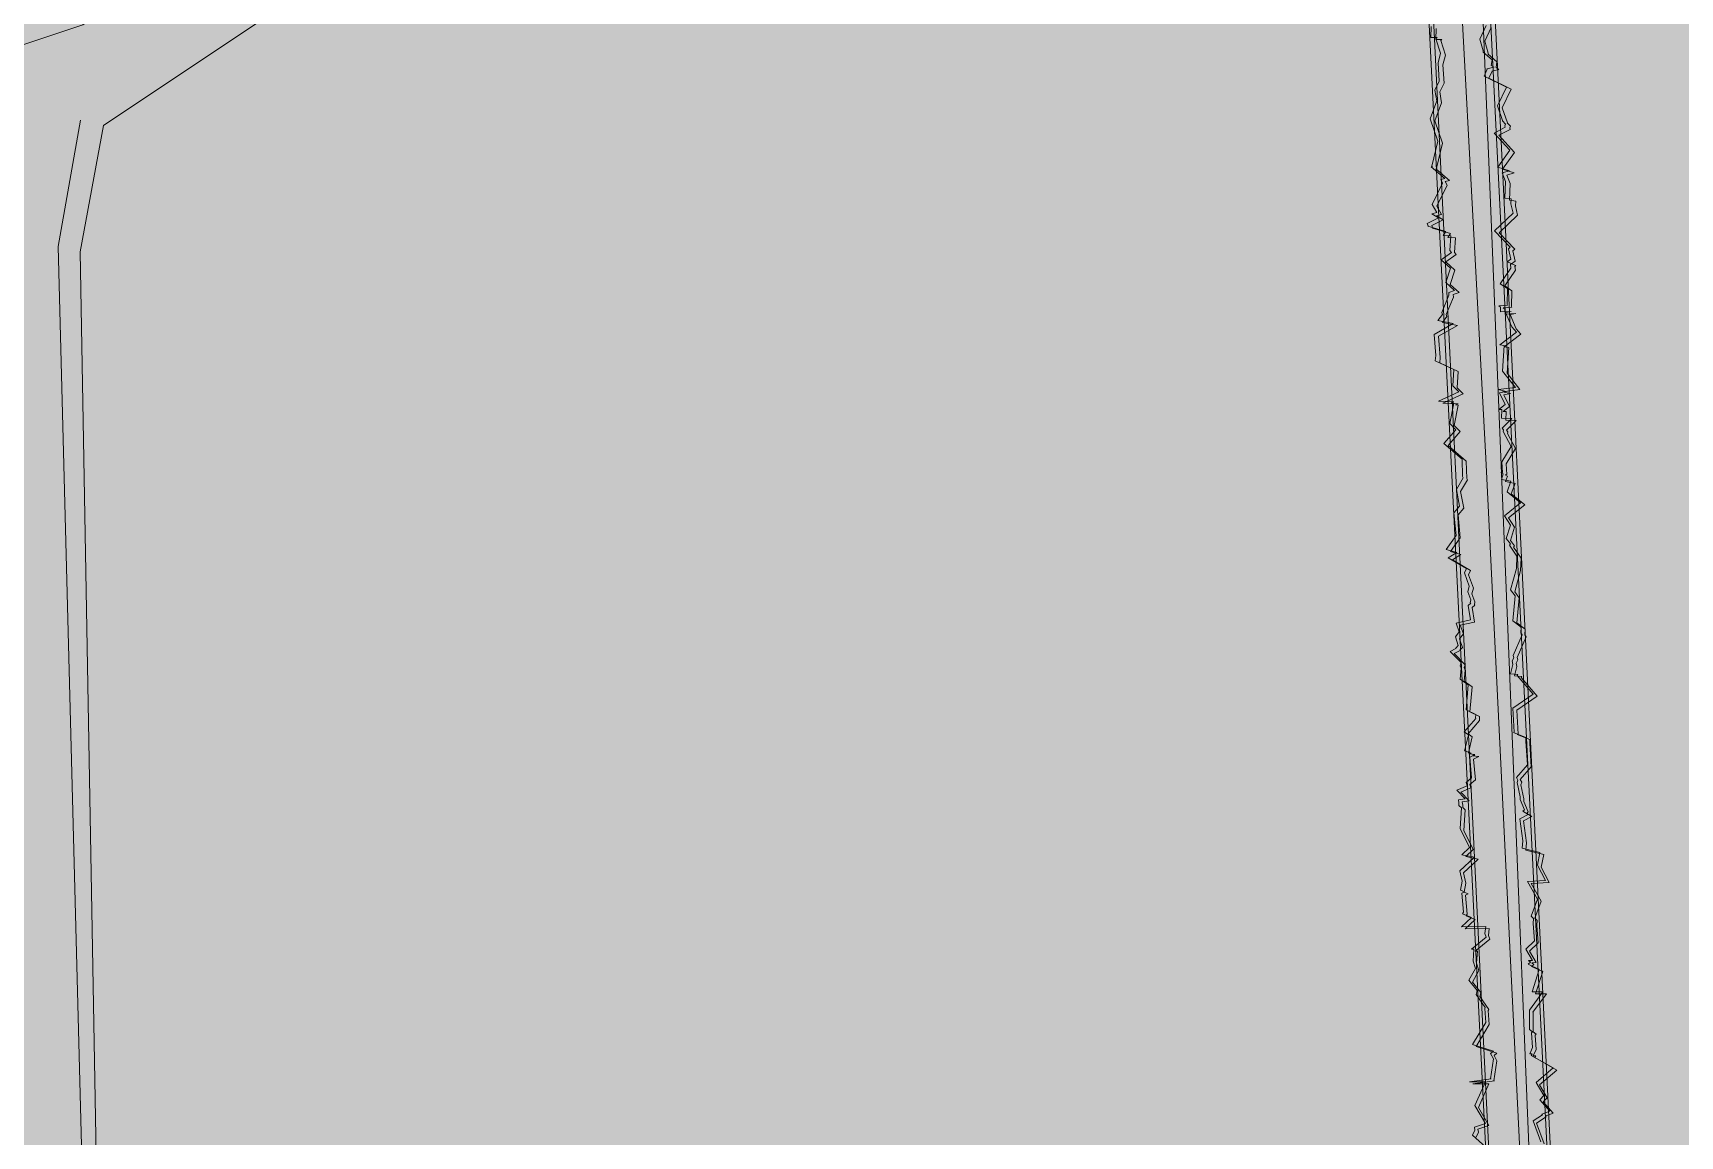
# Model space of a CAD drawing. Header units: metres. Extents: x 68582 to 69192, y 19191 to 19633.
# Drawn here: x 68935.09 to 68961.89, y 19477.36 to 19495.31 of the extents above; entities that cross this region are included whole.
import ezdxf

# ---------------------------------------------------------------- set-up
doc = ezdxf.new("R2010")
doc.units = ezdxf.units.M
doc.layers.get('0').update_dxf_attribs({"lineweight": 15})
doc.layers.add('None', color=7, linetype='Continuous', lineweight=5)

msp = doc.modelspace()

# ---------------------------------------------------------------- hatches: boundary and pattern name
at = {"true_color": 0xd1f0d1, "transparency": 33554687}
msp.add_hatch(color=254, dxfattribs=at).paths.add_polyline_path([(68588.122, 19191.443), (69192.296, 19191.443), (69192.296, 19628.232), (68588.122, 19628.232)], flags=0)
at = {"layer": 'None', "linetype": 'Continuous', "lineweight": 0, "true_color": 0xffffff, "transparency": 33554687}
h = msp.add_hatch(color=7, dxfattribs=at)
h.paths.add_polyline_path([(68936.24, 19493.8), (68935.86, 19491.75), (68937.05, 19424.38), (68935.23, 19425.8), (68934.93, 19447.22), (68908.03, 19447.26), (68907.88, 19447.03), (68905.91, 19448.48), (68906.17, 19448.83), (68907.89, 19492.51), (68907.35, 19493.35), (68900.39, 19496.7), (68901.02, 19498.44), (68908.99, 19494.13), (68934.91, 19495.11), (68935.9, 19495.44), (68948.22, 19503.68), (68949.27, 19505.16), (68952.18, 19504.44)], flags=0)
h.paths.add_polyline_path([(68908.11, 19448.98), (68934.9, 19449.22), (68934.26, 19493.44), (68909.27, 19492.41)], flags=0)

# ---------------------------------------------------------------- linework, layer by layer
at = {"layer": 'None', "color": 7, "linetype": 'Continuous', "lineweight": 15, "transparency": 33554687}
for p, q in [((68958.517, 19501.178), (68961.403, 19443.697)), ((68958.604, 19501.145), (68961.413, 19443.661)), ((68960.352, 19444.704), (68957.56, 19500.298)), ((68960.362, 19444.669), (68957.646, 19500.267)), ((68957.833, 19495.236), (68957.837, 19495.413)), ((68957.912, 19495.204), (68957.916, 19495.381)), ((68958.732, 19495.43), (68958.63, 19495.206)), ((68958.811, 19495.397), (68958.708, 19495.173)), ((68957.932, 19495.235), (68957.833, 19495.236)), ((68957.912, 19495.215), (68957.932, 19495.235)), ((68957.99, 19494.981), (68957.912, 19495.215)), ((68958.011, 19495.203), (68957.912, 19495.204)), ((68957.991, 19495.183), (68958.011, 19495.203)), ((68958.068, 19494.949), (68957.991, 19495.183)), ((68958.63, 19495.206), (68958.683, 19495.015)), ((68958.708, 19495.173), (68958.761, 19494.982)), ((68957.949, 19494.824), (68957.99, 19494.981)), ((68958.027, 19494.792), (68958.068, 19494.949)), ((68958.683, 19495.015), (68958.683, 19494.998)), ((68958.683, 19494.998), (68958.828, 19494.869)), ((68958.761, 19494.982), (68958.761, 19494.965)), ((68958.761, 19494.965), (68958.907, 19494.836)), ((68958.828, 19494.869), (68958.815, 19494.777)), ((68957.968, 19494.523), (68957.949, 19494.824)), ((68958.046, 19494.491), (68958.027, 19494.792)), ((68958.747, 19494.72), (68958.698, 19494.604)), ((68958.698, 19494.604), (68959.061, 19494.428)), ((68958.86, 19494.749), (68958.743, 19494.722)), ((68958.743, 19494.722), (68958.747, 19494.72)), ((68958.826, 19494.687), (68958.776, 19494.571)), ((68958.815, 19494.777), (68958.86, 19494.749)), ((68958.938, 19494.716), (68958.821, 19494.689)), ((68958.821, 19494.689), (68958.826, 19494.687)), ((68958.907, 19494.836), (68958.893, 19494.744)), ((68958.893, 19494.744), (68958.938, 19494.716)), ((68957.897, 19494.38), (68957.968, 19494.523)), ((68957.929, 19494.206), (68957.897, 19494.38)), ((68957.975, 19494.348), (68958.046, 19494.491)), ((68958.006, 19494.174), (68957.975, 19494.348)), ((68958.776, 19494.571), (68959.139, 19494.394)), ((68959.061, 19494.428), (68958.915, 19494.124)), ((68959.139, 19494.394), (68958.992, 19494.091)), ((68957.819, 19493.912), (68957.929, 19494.206)), ((68957.896, 19493.881), (68958.006, 19494.174)), ((68958.915, 19494.124), (68958.999, 19493.882)), ((68958.992, 19494.091), (68959.076, 19493.848)), ((68957.947, 19493.545), (68957.819, 19493.912)), ((68958.023, 19493.513), (68957.896, 19493.881)), ((68959.042, 19493.773), (68958.86, 19493.68)), ((68958.999, 19493.882), (68958.997, 19493.877)), ((68958.997, 19493.877), (68959.048, 19493.824)), ((68959.048, 19493.824), (68959.037, 19493.799)), ((68959.037, 19493.799), (68959.042, 19493.773)), ((68959.076, 19493.848), (68959.074, 19493.844)), ((68959.074, 19493.844), (68959.125, 19493.791)), ((68959.125, 19493.791), (68959.114, 19493.766)), ((68957.845, 19493.14), (68957.947, 19493.545)), ((68957.921, 19493.108), (68958.023, 19493.513)), ((68958.86, 19493.68), (68959.117, 19493.399)), ((68959.119, 19493.74), (68958.936, 19493.647)), ((68958.936, 19493.647), (68959.193, 19493.365)), ((68959.114, 19493.766), (68959.119, 19493.74)), ((68959.117, 19493.399), (68958.919, 19493.127)), ((68959.193, 19493.365), (68958.995, 19493.094)), ((68957.836, 19493.131), (68957.857, 19493.138)), ((68958.057, 19492.941), (68957.836, 19493.131)), ((68957.857, 19493.138), (68957.845, 19493.14)), ((68957.912, 19493.099), (68957.933, 19493.106)), ((68958.133, 19492.909), (68957.912, 19493.099)), ((68957.933, 19493.106), (68957.921, 19493.108)), ((68958.919, 19493.127), (68959.11, 19493.066)), ((68959.11, 19493.066), (68958.99, 19493.031)), ((68958.99, 19493.031), (68959.044, 19492.892)), ((68958.995, 19493.094), (68959.186, 19493.032)), ((68959.186, 19493.032), (68959.065, 19492.997)), ((68959.065, 19492.997), (68959.12, 19492.859)), ((68957.852, 19492.52), (68958.019, 19492.863)), ((68957.927, 19492.488), (68958.095, 19492.831)), ((68957.991, 19492.924), (68958.057, 19492.941)), ((68958.019, 19492.863), (68957.991, 19492.924)), ((68958.066, 19492.892), (68958.133, 19492.909)), ((68958.095, 19492.831), (68958.066, 19492.892)), ((68959.044, 19492.892), (68959.034, 19492.62)), ((68959.12, 19492.859), (68959.109, 19492.586)), ((68957.931, 19492.385), (68957.852, 19492.52)), ((68958.006, 19492.353), (68957.927, 19492.488)), ((68959.034, 19492.62), (68959.138, 19492.607)), ((68959.109, 19492.586), (68959.214, 19492.574)), ((68959.138, 19492.607), (68959.132, 19492.53)), ((68959.132, 19492.53), (68959.168, 19492.378)), ((68959.214, 19492.574), (68959.207, 19492.496)), ((68959.207, 19492.496), (68959.243, 19492.344)), ((68957.773, 19492.206), (68957.954, 19492.299)), ((68957.786, 19492.169), (68957.773, 19492.206)), ((68957.784, 19492.163), (68957.786, 19492.169)), ((68957.847, 19492.175), (68958.029, 19492.267)), ((68957.86, 19492.137), (68957.847, 19492.175)), ((68957.848, 19492.363), (68957.931, 19492.385)), ((68957.954, 19492.299), (68957.848, 19492.363)), ((68957.923, 19492.331), (68958.006, 19492.353)), ((68958.029, 19492.267), (68957.923, 19492.331)), ((68959.168, 19492.378), (68958.866, 19492.087)), ((68959.243, 19492.344), (68958.94, 19492.054)), ((68958.077, 19492.078), (68957.784, 19492.163)), ((68957.859, 19492.131), (68957.86, 19492.137)), ((68958.152, 19492.046), (68957.859, 19492.131)), ((68958.034, 19492.011), (68958.077, 19492.078)), ((68958.156, 19492.008), (68958.034, 19492.011)), ((68958.108, 19491.979), (68958.152, 19492.046)), ((68958.23, 19491.976), (68958.108, 19491.979)), ((68958.141, 19491.769), (68958.156, 19492.008)), ((68958.215, 19491.737), (68958.23, 19491.976)), ((68958.866, 19492.087), (68959.124, 19491.825)), ((68958.94, 19492.054), (68959.198, 19491.791)), ((68957.999, 19491.616), (68958.168, 19491.738)), ((68958.073, 19491.584), (68958.242, 19491.706)), ((68958.168, 19491.738), (68958.141, 19491.769)), ((68958.242, 19491.706), (68958.215, 19491.737)), ((68959.13, 19491.628), (68959.07, 19491.587)), ((68959.124, 19491.825), (68959.092, 19491.795)), ((68959.092, 19491.795), (68959.13, 19491.628)), ((68959.198, 19491.791), (68959.166, 19491.762)), ((68959.166, 19491.762), (68959.204, 19491.594)), ((68958.149, 19491.481), (68957.999, 19491.616)), ((68958.223, 19491.448), (68958.073, 19491.584)), ((68958.074, 19491.25), (68958.149, 19491.481)), ((68958.147, 19491.218), (68958.223, 19491.448)), ((68959.134, 19491.484), (68958.958, 19491.229)), ((68959.207, 19491.451), (68959.032, 19491.196)), ((68959.07, 19491.587), (68959.141, 19491.557)), ((68959.141, 19491.557), (68959.126, 19491.543)), ((68959.126, 19491.543), (68959.134, 19491.484)), ((68959.204, 19491.594), (68959.144, 19491.554)), ((68959.144, 19491.554), (68959.215, 19491.524)), ((68959.215, 19491.524), (68959.199, 19491.509)), ((68959.199, 19491.509), (68959.207, 19491.451)), ((68958.216, 19491.12), (68958.074, 19491.25)), ((68958.121, 19491.087), (68958.216, 19491.12)), ((68958.29, 19491.088), (68958.147, 19491.218)), ((68958.958, 19491.229), (68959.077, 19491.149)), ((68959.032, 19491.196), (68959.15, 19491.115)), ((68959.077, 19491.149), (68959.071, 19490.892)), ((68959.15, 19491.115), (68959.144, 19490.859)), ((68958.009, 19490.76), (68958.126, 19491.04)), ((68958.082, 19490.728), (68958.199, 19491.008)), ((68958.126, 19491.04), (68958.121, 19491.087)), ((68958.194, 19491.055), (68958.29, 19491.088)), ((68958.199, 19491.008), (68958.194, 19491.055)), ((68959.078, 19490.882), (68958.936, 19490.871)), ((68958.936, 19490.871), (68958.963, 19490.848)), ((68958.963, 19490.848), (68958.966, 19490.769)), ((68959.151, 19490.848), (68959.009, 19490.838)), ((68959.009, 19490.838), (68959.036, 19490.815)), ((68959.071, 19490.892), (68959.078, 19490.882)), ((68959.144, 19490.859), (68959.151, 19490.848)), ((68957.883, 19490.404), (68958.194, 19490.582)), ((68957.945, 19490.631), (68958.02, 19490.727)), ((68958.194, 19490.582), (68957.945, 19490.631)), ((68958.02, 19490.727), (68958.009, 19490.76)), ((68958.018, 19490.599), (68958.093, 19490.695)), ((68958.266, 19490.55), (68958.018, 19490.599)), ((68958.093, 19490.695), (68958.082, 19490.728)), ((68958.966, 19490.769), (68959.14, 19490.776)), ((68959.036, 19490.815), (68959.039, 19490.736)), ((68959.039, 19490.736), (68959.213, 19490.743)), ((68959.14, 19490.776), (68959.046, 19490.763)), ((68959.046, 19490.763), (68959.149, 19490.529)), ((68959.213, 19490.743), (68959.119, 19490.73)), ((68959.119, 19490.73), (68959.221, 19490.496)), ((68957.911, 19490.06), (68957.883, 19490.404)), ((68957.955, 19490.373), (68958.266, 19490.55)), ((68957.983, 19490.028), (68957.955, 19490.373)), ((68959.225, 19490.44), (68958.952, 19490.234)), ((68959.297, 19490.406), (68959.024, 19490.201)), ((68959.149, 19490.529), (68959.148, 19490.525)), ((68959.148, 19490.525), (68959.225, 19490.44)), ((68959.221, 19490.496), (68959.221, 19490.492)), ((68959.221, 19490.492), (68959.297, 19490.406)), ((68957.904, 19489.974), (68957.911, 19490.06)), ((68957.976, 19489.942), (68957.983, 19490.028)), ((68958.952, 19490.234), (68959.026, 19490.224)), ((68959.026, 19490.224), (68958.999, 19489.805)), ((68959.024, 19490.201), (68959.098, 19490.191)), ((68959.098, 19490.191), (68959.07, 19489.772)), ((68958.203, 19489.835), (68957.904, 19489.974)), ((68958.275, 19489.803), (68957.976, 19489.942)), ((68958.188, 19489.569), (68958.203, 19489.835)), ((68958.259, 19489.537), (68958.275, 19489.803)), ((68958.999, 19489.805), (68959.206, 19489.539)), ((68959.07, 19489.772), (68959.277, 19489.506)), ((68958.284, 19489.47), (68958.188, 19489.569)), ((68958.355, 19489.437), (68958.259, 19489.537)), ((68959.206, 19489.539), (68958.924, 19489.506)), ((68958.924, 19489.506), (68959.056, 19489.477)), ((68959.277, 19489.506), (68958.995, 19489.472)), ((68957.955, 19489.319), (68958.284, 19489.47)), ((68958.204, 19489.305), (68957.955, 19489.319)), ((68958.026, 19489.287), (68958.355, 19489.437)), ((68958.275, 19489.273), (68958.026, 19489.287)), ((68958.142, 19488.956), (68958.205, 19489.283)), ((68958.161, 19489.289), (68958.204, 19489.305)), ((68958.205, 19489.283), (68958.161, 19489.289)), ((68958.212, 19488.924), (68958.276, 19489.251)), ((68958.231, 19489.257), (68958.275, 19489.273)), ((68958.276, 19489.251), (68958.231, 19489.257)), ((68959.042, 19489.265), (68958.937, 19489.185)), ((68959.056, 19489.477), (68958.949, 19489.456)), ((68958.949, 19489.456), (68959.042, 19489.265)), ((68958.995, 19489.472), (68959.127, 19489.444)), ((68959.112, 19489.232), (68959.008, 19489.151)), ((68959.127, 19489.444), (68959.02, 19489.423)), ((68959.02, 19489.423), (68959.112, 19489.232)), ((68958.236, 19488.854), (68958.142, 19488.956)), ((68958.937, 19489.185), (68958.986, 19489.181)), ((68958.986, 19489.181), (68958.979, 19489.04)), ((68958.979, 19489.04), (68959.148, 19489.036)), ((68959.148, 19489.036), (68958.991, 19488.878)), ((68959.008, 19489.151), (68959.056, 19489.148)), ((68959.056, 19489.148), (68959.049, 19489.007)), ((68959.049, 19489.007), (68959.219, 19489.002)), ((68959.219, 19489.002), (68959.061, 19488.845)), ((68958.044, 19488.629), (68958.236, 19488.854)), ((68958.114, 19488.597), (68958.306, 19488.822)), ((68958.306, 19488.822), (68958.212, 19488.924)), ((68958.991, 19488.878), (68959.015, 19488.854)), ((68959.015, 19488.854), (68959.01, 19488.825)), ((68959.01, 19488.825), (68959.136, 19488.583)), ((68959.061, 19488.845), (68959.085, 19488.821)), ((68959.085, 19488.821), (68959.08, 19488.791)), ((68959.08, 19488.791), (68959.206, 19488.549)), ((68958.339, 19488.374), (68958.044, 19488.629)), ((68958.408, 19488.342), (68958.114, 19488.597)), ((68959.136, 19488.583), (68958.987, 19488.33)), ((68959.206, 19488.549), (68959.057, 19488.297)), ((68958.348, 19488.094), (68958.339, 19488.374)), ((68958.417, 19488.061), (68958.408, 19488.342)), ((68958.997, 19488.158), (68958.968, 19488.156)), ((68958.968, 19488.156), (68959.007, 19488.134)), ((68958.987, 19488.33), (68958.997, 19488.158)), ((68959.057, 19488.297), (68959.066, 19488.125)), ((68958.247, 19487.882), (68958.358, 19488.071)), ((68958.297, 19487.609), (68958.247, 19487.882)), ((68958.316, 19487.849), (68958.427, 19488.039)), ((68958.358, 19488.071), (68958.348, 19488.094)), ((68958.427, 19488.039), (68958.417, 19488.061)), ((68959.007, 19488.134), (68958.979, 19488.042)), ((68958.979, 19488.042), (68959.133, 19488.015)), ((68959.066, 19488.125), (68959.038, 19488.122)), ((68959.038, 19488.122), (68959.076, 19488.1)), ((68959.076, 19488.1), (68959.048, 19488.009)), ((68959.048, 19488.009), (68959.202, 19487.981)), ((68959.133, 19488.015), (68959.07, 19487.844)), ((68959.202, 19487.981), (68959.139, 19487.81)), ((68958.207, 19487.504), (68958.297, 19487.609)), ((68958.366, 19487.577), (68958.316, 19487.849)), ((68959.292, 19487.666), (68959.027, 19487.451)), ((68959.07, 19487.844), (68959.292, 19487.666)), ((68959.361, 19487.633), (68959.095, 19487.418)), ((68959.139, 19487.81), (68959.361, 19487.633)), ((68958.243, 19487.13), (68958.207, 19487.504)), ((68958.275, 19487.471), (68958.366, 19487.577)), ((68958.31, 19487.097), (68958.275, 19487.471)), ((68959.027, 19487.451), (68959.126, 19487.302)), ((68959.095, 19487.418), (68959.194, 19487.268)), ((68958.083, 19486.906), (68958.243, 19487.13)), ((68958.15, 19486.874), (68958.31, 19487.097)), ((68959.126, 19487.302), (68959.059, 19487.084)), ((68959.059, 19487.084), (68959.125, 19486.997)), ((68959.194, 19487.268), (68959.127, 19487.051)), ((68958.252, 19486.854), (68958.083, 19486.906)), ((68958.115, 19486.771), (68958.252, 19486.854)), ((68958.32, 19486.822), (68958.15, 19486.874)), ((68958.182, 19486.739), (68958.32, 19486.822)), ((68959.125, 19486.997), (68959.108, 19486.976)), ((68959.108, 19486.976), (68959.23, 19486.798)), ((68959.127, 19487.051), (68959.192, 19486.964)), ((68959.192, 19486.964), (68959.176, 19486.942)), ((68959.176, 19486.942), (68959.298, 19486.764)), ((68958.411, 19486.597), (68958.115, 19486.771)), ((68958.478, 19486.565), (68958.182, 19486.739)), ((68958.378, 19486.525), (68958.411, 19486.597)), ((68958.445, 19486.493), (68958.478, 19486.565)), ((68959.223, 19486.595), (68959.129, 19486.25)), ((68959.29, 19486.562), (68959.196, 19486.216)), ((68959.23, 19486.798), (68959.222, 19486.598)), ((68959.222, 19486.598), (68959.223, 19486.595)), ((68959.298, 19486.764), (68959.289, 19486.564)), ((68959.289, 19486.564), (68959.29, 19486.562)), ((68958.456, 19486.309), (68958.378, 19486.525)), ((68958.433, 19486.217), (68958.456, 19486.309)), ((68958.523, 19486.276), (68958.445, 19486.493)), ((68958.5, 19486.185), (68958.523, 19486.276)), ((68958.479, 19486.086), (68958.433, 19486.217)), ((68958.437, 19485.993), (68958.481, 19486.032)), ((68958.473, 19486.037), (68958.479, 19486.086)), ((68958.481, 19486.032), (68958.473, 19486.037)), ((68958.546, 19486.054), (68958.5, 19486.185)), ((68958.54, 19486.005), (68958.546, 19486.054)), ((68958.547, 19485.999), (68958.54, 19486.005)), ((68959.129, 19486.25), (68959.203, 19486.152)), ((68959.203, 19486.152), (68959.166, 19485.745)), ((68959.196, 19486.216), (68959.269, 19486.119)), ((68959.269, 19486.119), (68959.232, 19485.711)), ((68958.243, 19485.708), (68958.476, 19485.758)), ((68958.476, 19485.758), (68958.437, 19485.993)), ((68958.504, 19485.96), (68958.547, 19485.999)), ((68958.542, 19485.725), (68958.504, 19485.96)), ((68959.166, 19485.745), (68959.302, 19485.641)), ((68958.232, 19485.484), (68958.294, 19485.563)), ((68958.278, 19485.341), (68958.232, 19485.484)), ((68958.294, 19485.563), (68958.243, 19485.708)), ((68958.298, 19485.451), (68958.36, 19485.531)), ((68958.309, 19485.675), (68958.542, 19485.725)), ((68958.36, 19485.531), (68958.309, 19485.675)), ((68959.315, 19485.516), (68959.169, 19485.179)), ((68959.232, 19485.711), (68959.368, 19485.607)), ((68959.381, 19485.482), (68959.235, 19485.146)), ((68959.302, 19485.641), (68959.294, 19485.551)), ((68959.294, 19485.551), (68959.315, 19485.516)), ((68959.368, 19485.607), (68959.359, 19485.517)), ((68959.359, 19485.517), (68959.381, 19485.482)), ((68958.146, 19485.244), (68958.24, 19485.292)), ((68958.322, 19485.064), (68958.146, 19485.244)), ((68958.211, 19485.212), (68958.306, 19485.26)), ((68958.387, 19485.031), (68958.211, 19485.212)), ((68958.24, 19485.301), (68958.278, 19485.341)), ((68958.24, 19485.292), (68958.24, 19485.301)), ((68958.344, 19485.308), (68958.298, 19485.451)), ((68958.305, 19485.269), (68958.344, 19485.308)), ((68958.306, 19485.26), (68958.305, 19485.269)), ((68958.306, 19484.795), (68958.325, 19484.977)), ((68958.307, 19485.015), (68958.322, 19485.064)), ((68958.325, 19484.977), (68958.307, 19485.015)), ((68958.371, 19484.763), (68958.39, 19484.944)), ((68958.372, 19484.983), (68958.387, 19485.031)), ((68958.39, 19484.944), (68958.372, 19484.983)), ((68959.167, 19485.034), (68959.129, 19484.883)), ((68959.181, 19485.144), (68959.155, 19485.091)), ((68959.155, 19485.091), (68959.167, 19485.034)), ((68959.169, 19485.179), (68959.181, 19485.144)), ((68959.232, 19485), (68959.193, 19484.85)), ((68959.246, 19485.111), (68959.22, 19485.057)), ((68959.22, 19485.057), (68959.232, 19485)), ((68959.235, 19485.146), (68959.246, 19485.111)), ((68958.436, 19484.702), (68958.306, 19484.795)), ((68958.501, 19484.669), (68958.371, 19484.763)), ((68958.404, 19484.299), (68958.436, 19484.702)), ((68958.468, 19484.266), (68958.501, 19484.669)), ((68959.129, 19484.883), (68959.244, 19484.873)), ((68959.193, 19484.85), (68959.309, 19484.84)), ((68959.244, 19484.873), (68959.234, 19484.854)), ((68959.234, 19484.854), (68959.497, 19484.553)), ((68959.309, 19484.84), (68959.298, 19484.821)), ((68959.298, 19484.821), (68959.561, 19484.519)), ((68959.497, 19484.553), (68959.165, 19484.326)), ((68959.561, 19484.519), (68959.229, 19484.292)), ((68958.372, 19483.938), (68958.561, 19484.155)), ((68958.561, 19484.22), (68958.404, 19484.299)), ((68958.625, 19484.187), (68958.468, 19484.266)), ((68958.556, 19484.167), (68958.561, 19484.22)), ((68958.561, 19484.155), (68958.556, 19484.167)), ((68958.62, 19484.135), (68958.625, 19484.187)), ((68958.625, 19484.122), (68958.62, 19484.135)), ((68959.165, 19484.326), (68959.187, 19483.934)), ((68959.229, 19484.292), (68959.251, 19483.9)), ((68958.442, 19483.892), (68958.372, 19483.938)), ((68958.381, 19483.627), (68958.442, 19483.892)), ((68958.436, 19483.905), (68958.625, 19484.122)), ((68958.505, 19483.859), (68958.436, 19483.905)), ((68958.444, 19483.595), (68958.505, 19483.859)), ((68959.187, 19483.934), (68959.175, 19483.93)), ((68959.175, 19483.93), (68959.376, 19483.846)), ((68959.251, 19483.9), (68959.238, 19483.897)), ((68959.238, 19483.897), (68959.439, 19483.812)), ((68958.485, 19483.589), (68958.381, 19483.627)), ((68958.548, 19483.557), (68958.444, 19483.595)), ((68959.376, 19483.846), (68959.377, 19483.788)), ((68959.377, 19483.788), (68959.402, 19483.403)), ((68959.439, 19483.812), (68959.44, 19483.754)), ((68959.44, 19483.754), (68959.465, 19483.369)), ((68958.448, 19483.579), (68958.485, 19483.589)), ((68958.546, 19483.57), (68958.448, 19483.579)), ((68958.463, 19483.529), (68958.546, 19483.57)), ((68958.495, 19483.188), (68958.463, 19483.529)), ((68958.511, 19483.546), (68958.548, 19483.557)), ((68958.61, 19483.537), (68958.511, 19483.546)), ((68958.526, 19483.496), (68958.61, 19483.537)), ((68958.558, 19483.156), (68958.526, 19483.496)), ((68959.402, 19483.403), (68959.222, 19483.196)), ((68959.465, 19483.369), (68959.285, 19483.162)), ((68958.256, 19482.988), (68958.421, 19483.061)), ((68958.405, 19483.116), (68958.495, 19483.188)), ((68958.421, 19483.061), (68958.405, 19483.116)), ((68958.468, 19483.083), (68958.558, 19483.156)), ((68958.483, 19483.029), (68958.468, 19483.083)), ((68959.222, 19483.196), (68959.247, 19483.152)), ((68959.247, 19483.152), (68959.233, 19483.113)), ((68959.233, 19483.113), (68959.283, 19482.88)), ((68959.285, 19483.162), (68959.309, 19483.118)), ((68959.309, 19483.118), (68959.295, 19483.079)), ((68959.295, 19483.079), (68959.345, 19482.846)), ((68958.391, 19482.848), (68958.256, 19482.988)), ((68958.281, 19482.832), (68958.391, 19482.848)), ((68958.287, 19482.781), (68958.281, 19482.832)), ((68958.319, 19482.956), (68958.483, 19483.029)), ((68958.453, 19482.816), (68958.319, 19482.956)), ((68958.343, 19482.8), (68958.453, 19482.816)), ((68958.349, 19482.748), (68958.343, 19482.8)), ((68959.283, 19482.88), (68959.284, 19482.838)), ((68959.284, 19482.838), (68959.352, 19482.672)), ((68959.345, 19482.846), (68959.346, 19482.804)), ((68959.346, 19482.804), (68959.413, 19482.638)), ((68958.288, 19482.742), (68958.287, 19482.781)), ((68958.328, 19482.703), (68958.288, 19482.742)), ((68958.307, 19482.364), (68958.328, 19482.703)), ((68958.35, 19482.71), (68958.349, 19482.748)), ((68958.39, 19482.67), (68958.35, 19482.71)), ((68958.369, 19482.332), (68958.39, 19482.67)), ((68959.412, 19482.594), (68959.278, 19482.525)), ((68959.278, 19482.525), (68959.326, 19482.166)), ((68959.352, 19482.672), (68959.33, 19482.646)), ((68959.33, 19482.646), (68959.412, 19482.594)), ((68959.473, 19482.56), (68959.34, 19482.491)), ((68959.413, 19482.638), (68959.392, 19482.612)), ((68959.392, 19482.612), (68959.473, 19482.56)), ((68958.461, 19482.059), (68958.307, 19482.364)), ((68958.522, 19482.026), (68958.369, 19482.332)), ((68959.34, 19482.491), (68959.387, 19482.132)), ((68958.337, 19481.94), (68958.461, 19482.059)), ((68958.398, 19481.908), (68958.522, 19482.026)), ((68959.326, 19482.166), (68959.316, 19482.048)), ((68959.316, 19482.048), (68959.606, 19481.976)), ((68959.387, 19482.132), (68959.377, 19482.014)), ((68959.377, 19482.014), (68959.667, 19481.942)), ((68958.304, 19481.675), (68958.535, 19481.895)), ((68958.539, 19481.897), (68958.337, 19481.94)), ((68958.364, 19481.643), (68958.596, 19481.863)), ((68958.6, 19481.865), (68958.398, 19481.908)), ((68958.535, 19481.896), (68958.539, 19481.897)), ((68958.535, 19481.895), (68958.535, 19481.896)), ((68958.596, 19481.863), (68958.6, 19481.865)), ((68958.596, 19481.863), (68958.596, 19481.863)), ((68959.606, 19481.976), (68959.567, 19481.772)), ((68959.567, 19481.772), (68959.698, 19481.522)), ((68959.667, 19481.942), (68959.627, 19481.738)), ((68959.627, 19481.738), (68959.758, 19481.487)), ((68958.338, 19481.511), (68958.304, 19481.675)), ((68958.313, 19481.365), (68958.338, 19481.511)), ((68958.399, 19481.478), (68958.364, 19481.643)), ((68958.373, 19481.332), (68958.399, 19481.478)), ((68959.698, 19481.522), (68959.405, 19481.506)), ((68959.405, 19481.506), (68959.565, 19481.217)), ((68959.758, 19481.487), (68959.465, 19481.472)), ((68959.465, 19481.472), (68959.625, 19481.183)), ((68958.376, 19481.336), (68958.313, 19481.365)), ((68958.335, 19481.314), (68958.376, 19481.336)), ((68958.362, 19481.003), (68958.335, 19481.314)), ((68958.437, 19481.303), (68958.373, 19481.332)), ((68958.395, 19481.282), (68958.437, 19481.303)), ((68958.422, 19480.971), (68958.395, 19481.282)), ((68959.565, 19481.217), (68959.464, 19480.939)), ((68959.625, 19481.183), (68959.524, 19480.905)), ((68958.331, 19480.764), (68958.494, 19480.917)), ((68958.347, 19480.977), (68958.362, 19481.003)), ((68958.494, 19480.917), (68958.347, 19480.977)), ((68958.406, 19480.945), (68958.422, 19480.971)), ((68958.553, 19480.884), (68958.406, 19480.945)), ((68959.464, 19480.939), (68959.5, 19480.901)), ((68958.723, 19480.774), (68958.331, 19480.764)), ((68958.391, 19480.732), (68958.553, 19480.884)), ((68958.782, 19480.741), (68958.391, 19480.732)), ((68958.71, 19480.659), (68958.723, 19480.774)), ((68958.732, 19480.597), (68958.71, 19480.659)), ((68958.769, 19480.626), (68958.782, 19480.741)), ((68959.5, 19480.901), (68959.496, 19480.823)), ((68959.496, 19480.823), (68959.519, 19480.539)), ((68959.524, 19480.905), (68959.559, 19480.867)), ((68959.559, 19480.867), (68959.556, 19480.789)), ((68959.556, 19480.789), (68959.578, 19480.505)), ((68958.493, 19480.405), (68958.732, 19480.597)), ((68958.533, 19480.401), (68958.493, 19480.405)), ((68958.517, 19480.21), (68958.533, 19480.401)), ((68958.552, 19480.373), (68958.791, 19480.564)), ((68958.791, 19480.564), (68958.769, 19480.626)), ((68959.519, 19480.539), (68959.375, 19480.403)), ((68959.375, 19480.403), (68959.484, 19480.221)), ((68959.578, 19480.505), (68959.434, 19480.369)), ((68958.556, 19480.09), (68958.517, 19480.21)), ((68958.592, 19480.369), (68958.552, 19480.373)), ((68958.576, 19480.177), (68958.592, 19480.369)), ((68958.614, 19480.057), (68958.576, 19480.177)), ((68959.45, 19480.189), (68959.413, 19480.157)), ((68959.413, 19480.157), (68959.594, 19480.071)), ((68959.484, 19480.221), (68959.418, 19480.217)), ((68959.418, 19480.217), (68959.45, 19480.189)), ((68959.434, 19480.369), (68959.543, 19480.187)), ((68959.508, 19480.155), (68959.471, 19480.123)), ((68959.471, 19480.123), (68959.653, 19480.037)), ((68959.543, 19480.187), (68959.476, 19480.183)), ((68959.476, 19480.183), (68959.508, 19480.155)), ((68958.448, 19479.901), (68958.556, 19480.09)), ((68958.587, 19479.732), (68958.448, 19479.901)), ((68958.507, 19479.868), (68958.614, 19480.057)), ((68958.645, 19479.699), (68958.507, 19479.868)), ((68959.594, 19480.071), (68959.478, 19479.709)), ((68959.653, 19480.037), (68959.536, 19479.675)), ((68958.571, 19479.667), (68958.587, 19479.732)), ((68958.715, 19479.455), (68958.571, 19479.667)), ((68958.629, 19479.634), (68958.645, 19479.699)), ((68958.772, 19479.422), (68958.629, 19479.634)), ((68959.654, 19479.708), (68959.435, 19479.412)), ((68959.478, 19479.709), (68959.654, 19479.708)), ((68959.712, 19479.674), (68959.492, 19479.378)), ((68959.536, 19479.675), (68959.712, 19479.674)), ((68958.707, 19479.438), (68958.715, 19479.455)), ((68958.725, 19479.211), (68958.707, 19479.438)), ((68958.764, 19479.405), (68958.772, 19479.422)), ((68958.782, 19479.178), (68958.764, 19479.405)), ((68959.435, 19479.412), (68959.438, 19479.408)), ((68959.438, 19479.408), (68959.436, 19479.094)), ((68959.492, 19479.378), (68959.495, 19479.375)), ((68959.495, 19479.375), (68959.493, 19479.06)), ((68958.51, 19478.854), (68958.725, 19479.211)), ((68958.567, 19478.822), (68958.782, 19479.178)), ((68959.436, 19479.094), (68959.486, 19479.056)), ((68959.486, 19479.056), (68959.471, 19479.04)), ((68959.471, 19479.04), (68959.487, 19478.805)), ((68959.493, 19479.06), (68959.543, 19479.022)), ((68958.85, 19478.742), (68958.51, 19478.854)), ((68958.907, 19478.709), (68958.567, 19478.822)), ((68959.487, 19478.805), (68959.44, 19478.7)), ((68959.544, 19478.771), (68959.496, 19478.667)), ((68959.543, 19479.022), (68959.528, 19479.006)), ((68959.528, 19479.006), (68959.544, 19478.771)), ((68958.799, 19478.296), (68958.848, 19478.62)), ((68958.804, 19478.705), (68958.85, 19478.742)), ((68958.848, 19478.62), (68958.804, 19478.705)), ((68958.855, 19478.263), (68958.905, 19478.587)), ((68958.86, 19478.672), (68958.907, 19478.709)), ((68958.905, 19478.587), (68958.86, 19478.672)), ((68959.44, 19478.7), (68959.482, 19478.702)), ((68959.482, 19478.702), (68959.465, 19478.672)), ((68959.465, 19478.672), (68959.822, 19478.471)), ((68959.496, 19478.667), (68959.539, 19478.669)), ((68959.539, 19478.669), (68959.521, 19478.638)), ((68959.521, 19478.638), (68959.878, 19478.436)), ((68958.458, 19478.243), (68958.812, 19478.294)), ((68958.718, 19478.244), (68958.458, 19478.243)), ((68958.514, 19478.211), (68958.868, 19478.26)), ((68958.549, 19477.861), (68958.718, 19478.244)), ((68958.812, 19478.294), (68958.799, 19478.296)), ((68958.868, 19478.26), (68958.855, 19478.263)), ((68959.822, 19478.471), (68959.542, 19478.232)), ((68959.542, 19478.232), (68959.669, 19478.021)), ((68959.878, 19478.436), (68959.598, 19478.198)), ((68958.774, 19478.211), (68958.514, 19478.211)), ((68958.604, 19477.828), (68958.774, 19478.211)), ((68959.598, 19478.198), (68959.725, 19477.987)), ((68959.669, 19478.021), (68959.605, 19477.954)), ((68959.725, 19477.987), (68959.66, 19477.92)), ((68958.718, 19477.566), (68958.549, 19477.861)), ((68958.773, 19477.533), (68958.604, 19477.828)), ((68959.65, 19477.709), (68959.496, 19477.609)), ((68959.605, 19477.954), (68959.765, 19477.77)), ((68959.765, 19477.77), (68959.637, 19477.719)), ((68959.637, 19477.719), (68959.65, 19477.709)), ((68959.66, 19477.92), (68959.82, 19477.735)), ((68959.82, 19477.735), (68959.692, 19477.685)), ((68958.511, 19477.379), (68958.549, 19477.456)), ((68958.543, 19477.509), (68958.718, 19477.566)), ((68958.549, 19477.456), (68958.543, 19477.509)), ((68958.598, 19477.476), (68958.773, 19477.533)), ((68958.604, 19477.424), (68958.598, 19477.476)), ((68959.496, 19477.609), (68959.619, 19477.27)), ((68959.705, 19477.674), (68959.552, 19477.575)), ((68959.552, 19477.575), (68959.674, 19477.236)), ((68959.692, 19477.685), (68959.705, 19477.674)), ((68958.781, 19477.131), (68958.511, 19477.379)), ((68958.566, 19477.346), (68958.604, 19477.424))]:
    msp.add_line(p, q, dxfattribs=at)
at = {"layer": 'None', "color": 7, "linetype": 'Continuous', "lineweight": 5, "transparency": 33554661}
for p, q in [((68958.067, 19500.589), (68958.727, 19488.389)), ((68958.727, 19488.389), (68960.887, 19444.169))]:
    msp.add_line(p, q, dxfattribs=at)
at = {"layer": 'None', "color": 7, "linetype": 'Continuous', "lineweight": 5, "transparency": 33554687}
for p, q in [((68935.5, 19491.834), (68935.862, 19493.889)), ((68936.608, 19449.349), (68935.5, 19491.834))]:
    msp.add_line(p, q, dxfattribs=at)
msp.add_lwpolyline([(68913.63, 19511.41), (68927.34, 19509.73), (68927.49, 19507.86), (68936.03, 19506.63), (68935.99, 19503.62), (68958.48, 19500.42), (68960.78, 19443.86), (68938.02, 19444.23)], dxfattribs=at)
at = {"layer": 'None', "color": 7, "linetype": 'Continuous', "lineweight": 5, "true_color": 0xffffff, "transparency": 33554687}
msp.add_lwpolyline([(68936.24, 19493.8), (68935.86, 19491.75), (68937.05, 19424.38), (68935.23, 19425.8), (68934.93, 19447.22), (68908.03, 19447.26), (68907.88, 19447.03), (68905.91, 19448.48), (68906.17, 19448.83), (68907.89, 19492.51), (68907.35, 19493.35), (68900.39, 19496.7), (68901.02, 19498.44), (68908.99, 19494.13), (68934.91, 19495.11), (68935.9, 19495.44), (68948.22, 19503.68), (68949.27, 19505.16), (68952.18, 19504.44)], close=True, dxfattribs=at)

doc.saveas('drawing.dxf')
